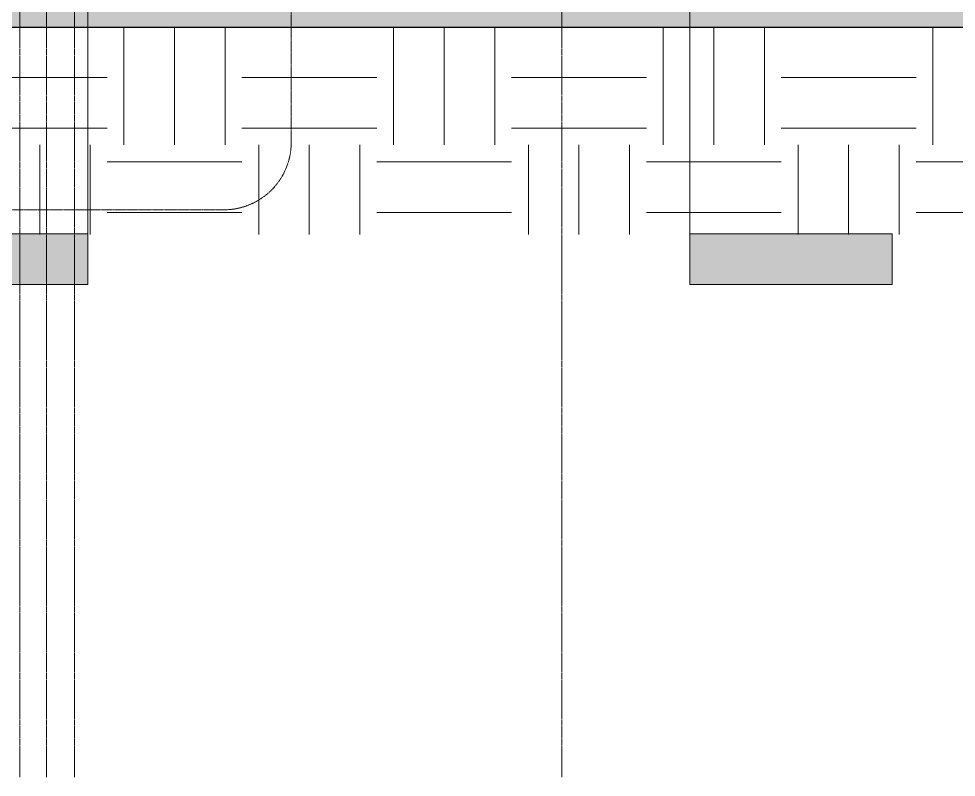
# Model space of a CAD drawing. Header units: inches. Extents: x 21408 to 98131, y -290 to 853.
# Drawn here: x 32731.6 to 33065.4, y -273.2 to -3 of the extents above; entities that cross this region are included whole.
import ezdxf

# ---------------------------------------------------------------- set-up
doc = ezdxf.new("R2010")
doc.units = ezdxf.units.IN
doc.header["$MEASUREMENT"] = 0
doc.linetypes.add('Dash Dot 3_16_', pattern=[0.3125, 0.1875, -0.0625, 0, -0.0625])
doc.linetypes.add('Grid Line 1_2_', pattern=[0.875, 0.5, -0.125, 0.125, -0.125])
for name, color, linetype, lineweight in [('A-ANNO-SYMB', 150, 'Continuous', 9), ('A-FLOR', 192, 'Continuous', 9), ('A-FLOR-PATT', 8, 'Continuous', 25), ('C-TOPO', 7, 'Continuous', 9), ('G-ANNO-SYMB', 111, 'Continuous', 9), ('S-GRID', 1, 'Continuous', 9)]:
    doc.layers.add(name, color=color, linetype=linetype, lineweight=lineweight)

# ---------------------------------------------------------------- blocks, each defined once
blk = doc.blocks.new('Struct_Xcel_Sports Complex_rvt-3-Building Section - North_South looking East _ Fitness Center')
at = {"layer": 'A-FLOR-PATT', "lineweight": 9}
h = blk.add_hatch(dxfattribs=at)
h.set_pattern_fill('FP_42', style=0, pattern_type=2)
h.set_pattern_definition([(50, (22011.01, 102), (55.0854, -4.8198), [5.76, -63.36]), (355, (22011.01, 102), (-10.6557, 57.7685), [4.608, -50.688]), (100.451, (22015.6, 101.6), (44.4295, 52.9487), [4.895, -53.848]), (46.184, (22011.01, 117.36), (81.9644, -12.712), [8.64, -95.04]), (96.636, (22017.84, 116.3), (71.7815, 74.8124), [7.343, -80.772]), (351.184, (22011.01, 117.36), (71.782, 74.8124), [6.912, -76.032]), (21, (22018.69, 113.52), (45.842, -30.9215), [5.76, -63.36]), (326, (22018.69, 113.52), (18.687, 55.6915), [4.608, -50.688]), (71.451, (22022.51, 110.943), (64.529, 24.77), [4.895, -53.848]), (37.5, (22011.012, 102), (0.9339, 25.5668), [2.534, -47.539, 2.534, -48.922, -50.88]), (37.5, (22011.012, 102), (0.9339, 25.5668), [-101.53, 2.534, -48.346]), (7.5, (22011.012, 102), (20.204, 30.2913), [2.534, -26.803, 2.534, -46.387, -19.392]), (7.5, (22011.012, 102), (20.204, 30.2913), [-78.259, 2.534, -16.858]), (327.5, (21993.885, 102), (40.9978, -1.7324), [2.534, -16.666, 2.534, -57.37, -79.488]), (327.5, (21993.885, 102), (40.9978, -1.7324), [-79.104, 2.534, -76.954]), (317.5, (21986.205, 102), (44.7889, 7.6878), [2.534, -22.426, 2.534, -37.248, -56.448]), (317.5, (21986.205, 102), (44.7889, 7.6878), [-64.742, 2.534, -53.914])])
h.paths.add_polyline_path([(21132.3, -6), (22790.8, -6), (22790.8, 0), (21132.3, 0), (21132.3, -1.69)], flags=0)
at = {"layer": 'A-FLOR', "color": 250, "lineweight": 25}
blk.add_line((21132.3, -6), (22790.8, -6), dxfattribs=at)
blk = doc.blocks.new('Section - 3_32_ x 3_8_-18514-Building Section - North_South looking East _ Fitness Center')
at = {"layer": 'G-ANNO-SYMB'}
blk.add_hatch(color=256, dxfattribs=at).paths.add_polyline_path([(22320.83, -79.66), (22248.83, -79.66), (22248.83, -97.66), (22320.83, -97.66)], flags=0)
for p, q in [((22248.83, -97.66), (22248.83, -79.66)), ((22248.83, -79.66), (22320.83, -79.66)), ((22320.83, -79.66), (22320.83, -97.66)), ((22320.83, -97.66), (22248.83, -97.66))]:
    blk.add_line(p, q, dxfattribs=at)

msp = doc.modelspace()

# ---------------------------------------------------------------- hatches: boundary and pattern name
at = {"layer": 'C-TOPO'}
h = msp.add_hatch(dxfattribs=at)
h.set_pattern_fill('FP_30', color=256, style=0, pattern_type=2)
h.set_pattern_definition([(0, (22011.01, 102), (48, 48), [48, -48]), (0, (22011.01, 120), (48, 48), [48, -48]), (0, (22011.01, 138), (48, 48), [48, -48]), (90, (22017.01, 144), (-48, 48), [48, -48]), (90, (22035.01, 144), (-48, 48), [48, -48]), (90, (22053.01, 144), (-48, 48), [48, -48])])
h.paths.add_polyline_path([(32641.23, -79.83), (33180.69, -79.83), (33180.69, -48), (33167.69, -48), (33167.69, -36), (33172.69, -36), (33172.69, -6), (31514.19, -6), (31514.19, -36), (31519.19, -36), (31519.19, -48), (31506.84, -48), (31506.84, -79.83), (32533.15, -79.83)], flags=0)

# ---------------------------------------------------------------- linework, layer by layer
at = {"layer": 'A-ANNO-SYMB', "linetype": 'Dash Dot 3_16_'}
for p, q in [((32828.61, -47.05), (32828.61, 367.76)), ((32675.54, -71.05), (32804.61, -71.05))]:
    msp.add_line(p, q, dxfattribs=at)
msp.add_arc((32804.61, -47.05), 24, 270, 0, dxfattribs=at)
at = {"layer": 'G-ANNO-SYMB'}
for p, q in [((32756.25, 545.16), (32756.25, -79.66)), ((32970.52, 545.16), (32970.52, -79.66))]:
    msp.add_line(p, q, dxfattribs=at)
at = {"layer": 'S-GRID', "linetype": 'Grid Line 1_2_'}
for p, q in [((32731.94, -273.16), (32731.94, 738.66)), ((32741.44, -273.16), (32741.44, 738.66)), ((32741.44, -273.16), (32741.44, 738.66)), ((32751.44, -273.16), (32751.44, 738.66)), ((32924.94, -273.16), (32924.94, 738.66)), ((32924.94, -273.16), (32924.94, 738.66))]:
    msp.add_line(p, q, dxfattribs=at)

# ---------------------------------------------------------------- block references
at = {"color": 90, "lineweight": 5}
msp.add_blockref('Struct_Xcel_Sports Complex_rvt-3-Building Section - North_South looking East _ Fitness Center', (10381.89, 0), dxfattribs=at)
at = {"layer": 'G-ANNO-SYMB', "extrusion": (0, 0, -1)}
msp.add_blockref('Section - 3_32_ x 3_8_-18514-Building Section - North_South looking East _ Fitness Center', (-55005.08, 0), dxfattribs=at)
at = {"layer": 'G-ANNO-SYMB'}
msp.add_blockref('Section - 3_32_ x 3_8_-18514-Building Section - North_South looking East _ Fitness Center', (10721.69, 0), dxfattribs=at)

doc.saveas('drawing.dxf')
